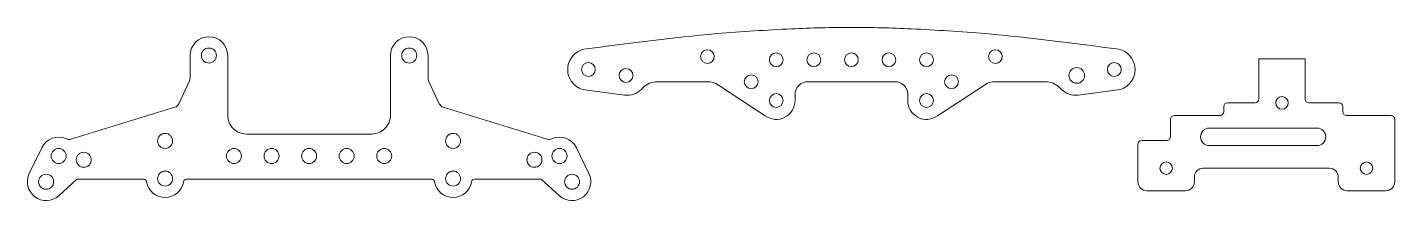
# Model space of a CAD drawing. Header units: millimetres. Extents: x 3 to 222, y 6 to 34.
import ezdxf

# ---------------------------------------------------------------- set-up
doc = ezdxf.new("R2010")
doc.units = ezdxf.units.MM
doc.layers.add('VISIBLE', color=7, linetype='Continuous', lineweight=0)

msp = doc.modelspace()

# ---------------------------------------------------------------- linework, layer by layer
at = {"layer": 'VISIBLE'}
for p, q in [((29.29, 25.87), (29.29, 29.47)), ((35.29, 29.47), (35.29, 19.97)), ((61.29, 19.97), (61.29, 29.47)), ((67.29, 29.47), (67.29, 25.87)), ((199.98, 22.53), (199.98, 28.93)), ((199.98, 28.93), (207.4, 28.93)), ((207.4, 28.93), (207.4, 22.53)), ((27.48, 21.78), (29.19, 25.44)), ((67.38, 25.44), (69.09, 21.78)), ((101.65, 24.36), (101.36, 24.07)), ((111.91, 25.3), (103.91, 25.3)), ((121.16, 19.86), (113.66, 24.77)), ((141.91, 25.3), (127.91, 25.3)), ((156.16, 24.77), (148.66, 19.86)), ((165.91, 25.3), (157.91, 25.3)), ((168.46, 24.07), (168.17, 24.36)), ((98.68, 23.16), (92.36, 23.99)), ((125.91, 23.3), (125.91, 22.3)), ((143.91, 22.3), (143.91, 23.3)), ((177.46, 23.99), (171.14, 23.16)), ((194.99, 21.93), (199.38, 21.93)), ((208, 21.93), (212.79, 21.93)), ((10.23, 16.16), (26.87, 21.24)), ((69.71, 21.24), (86.34, 16.16)), ((186.49, 19.93), (193.79, 19.93)), ((194.39, 20.53), (194.39, 21.33)), ((213.39, 21.33), (213.39, 20.53)), ((213.99, 19.93), (221.09, 19.93)), ((185.89, 16.53), (185.89, 19.33)), ((209.29, 17.93), (192.09, 17.93)), ((221.69, 19.33), (221.69, 9.33)), ((38.29, 16.97), (58.29, 16.97)), ((180.69, 9.33), (180.69, 15.33)), ((181.29, 15.93), (185.29, 15.93)), ((3.6, 10.7), (5.59, 14.79)), ((90.99, 14.79), (92.98, 10.7)), ((192.09, 15.13), (209.29, 15.13)), ((211.29, 11.53), (191.09, 11.53)), ((11.2, 9.77), (8.3, 7.15)), ((21.84, 9.77), (11.2, 9.77)), ((67.84, 9.77), (28.74, 9.77)), ((85.38, 9.77), (74.74, 9.77)), ((88.28, 7.15), (85.38, 9.77)), ((189.69, 10.13), (189.69, 9.33)), ((212.69, 9.33), (212.69, 10.13)), ((188.29, 7.93), (182.09, 7.93)), ((220.29, 7.93), (214.09, 7.93))]:
    msp.add_line(p, q, dxfattribs=at)
for centre, radius in [((32.29, 29.47), 1.2), ((64.29, 29.47), 1.2), ((111.91, 29.3), 1.1), ((122.91, 28.8), 1.1), ((128.91, 28.8), 1.1), ((134.91, 28.8), 1.1), ((140.91, 28.8), 1.1), ((146.91, 28.8), 1.1), ((157.91, 29.3), 1.1), ((92.91, 27.24), 1.1), ((98.91, 26.3), 1.1), ((118.91, 25.3), 1.1), ((150.91, 25.3), 1.1), ((170.91, 26.3), 1.25), ((176.91, 27.24), 1.1), ((122.91, 22.3), 1.1), ((146.91, 22.3), 1.1), ((203.69, 21.93), 1), ((25.29, 15.87), 1.2), ((71.29, 15.87), 1.2), ((8.29, 13.47), 1.2), ((12.29, 12.87), 1.2), ((36.29, 13.47), 1.2), ((42.29, 13.47), 1.2), ((48.29, 13.47), 1.2), ((54.29, 13.47), 1.2), ((60.29, 13.47), 1.2), ((84.29, 12.87), 1.2), ((88.29, 13.47), 1.2), ((25.29, 9.87), 1.2), ((71.29, 9.87), 1.2), ((185.19, 11.53), 1), ((217.19, 11.53), 1), ((6.29, 9.37), 1.2), ((90.29, 9.37), 1.2)]:
    msp.add_circle(centre, radius, dxfattribs=at)
for centre, radius, start, end in [((32.29, 29.47), 3, 359.9972, 179.9969), ((64.29, 29.47), 3, 0.0031, 180.0028), ((92.91, 27.24), 3.31, 102.7775, 239.9458), ((176.91, 27.24), 3.31, 300.0542, 77.2225), ((28.29, 25.87), 1, 334.9969, 359.9969), ((68.29, 25.87), 1, 180.0031, 205.0031), ((92.75, 26.97), 3, 239.9458, 262.5182), ((99.1, 26.34), 3.2, 262.5182, 315), ((103.91, 22.1), 3.2, 90, 135), ((111.91, 22.1), 3.2, 56.7564, 90), ((127.91, 23.3), 2, 90, 180), ((141.91, 23.3), 2, 0, 90), ((157.91, 22.1), 3.2, 90, 123.2436), ((165.91, 22.1), 3.2, 45, 90), ((170.72, 26.34), 3.2, 225, 277.4818), ((177.07, 26.97), 3, 277.4818, 300.0542), ((122.91, 22.3), 3, 234.4027, 360), ((146.91, 22.3), 3, 180, 305.5973), ((194.99, 21.33), 0.6, 90, 180), ((199.38, 22.53), 0.6, 270, 0), ((208, 22.53), 0.6, 180, 270), ((212.79, 21.33), 0.6, 0, 90), ((26.58, 22.2), 1, 286.9969, 334.9969), ((38.29, 19.97), 3, 179.9781, 270), ((58.29, 19.97), 3, 270, 0.0219), ((70, 22.2), 1, 205.0031, 253.0031), ((186.49, 19.33), 0.6, 90, 180), ((193.79, 20.53), 0.6, 270, 0), ((213.99, 20.53), 0.6, 180, 270), ((221.09, 19.33), 0.6, 0, 90), ((192.09, 16.53), 1.4, 90, 270), ((209.29, 16.53), 1.4, 270, 90), ((8.29, 13.47), 3, 65.5873, 153.9969), ((9.94, 17.11), 1, 245.5873, 286.9969), ((86.64, 17.11), 1, 253.0031, 294.4127), ((88.29, 13.47), 3, 26.0031, 114.4127), ((181.29, 15.33), 0.6, 90, 180), ((185.29, 16.53), 0.6, 270, 0), ((191.09, 10.13), 1.4, 90, 180), ((211.29, 10.13), 1.4, 0, 90), ((6.29, 9.37), 3, 153.7744, 312.16), ((21.84, 9.27), 0.5, 9.8709, 90), ((25.29, 9.87), 3, 189.8709, 350.1291), ((28.74, 9.27), 0.5, 90, 170.1291), ((67.84, 9.27), 0.5, 9.8709, 90), ((71.29, 9.87), 3, 189.8709, 350.1291), ((74.74, 9.27), 0.5, 90, 170.1291), ((90.29, 9.37), 3, 227.84, 26.2256), ((182.09, 9.33), 1.4, 180, 270), ((188.29, 9.33), 1.4, 270, 0), ((214.09, 9.33), 1.4, 180, 270), ((220.29, 9.33), 1.4, 270, 0)]:
    msp.add_arc(centre, radius, start, end, dxfattribs=at)
for points, knots in [([(92.18, 30.47), (99.25, 31.41), (110.25, 32.87), (121.37, 33.53), (125.36, 33.72)], [0, 0, 0, 0, 0.4997049, 0.7778694, 0.7778694, 0.7778694, 0.7778694]), ([(125.36, 33.72), (126.95, 33.8), (128.54, 33.85), (130.13, 33.89), (131.72, 33.93), (133.32, 33.95), (134.91, 33.95), (136.5, 33.95), (138.09, 33.93), (139.69, 33.89), (141.28, 33.85), (142.87, 33.8), (144.46, 33.72)], [0, 0, 0, 0, 0.25, 0.25, 0.25, 0.5, 0.5, 0.5, 0.75, 0.75, 0.75, 1, 1, 1, 1]), ([(144.46, 33.72), (148.44, 33.53), (159.57, 32.87), (170.57, 31.41), (177.64, 30.47)], [0.2221306, 0.2221306, 0.2221306, 0.2221306, 0.5002951, 1, 1, 1, 1])]:
    msp.add_open_spline(points, degree=3, knots=knots, dxfattribs=at)

doc.saveas('drawing.dxf')
